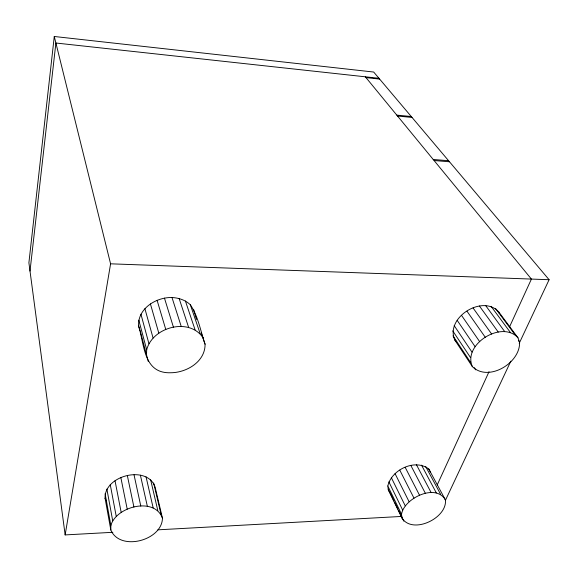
<?xml version="1.0" encoding="UTF-8"?>
<svg xmlns="http://www.w3.org/2000/svg" width="578" height="578" viewBox="0 0 578 578"><rect width="100%" height="100%" fill="white"/><g stroke="black" fill="none" stroke-linecap="round" stroke-linejoin="round"><path stroke-width="0.87" d="M105.08 498.229C104.105 475.456 147.361 464.517 155.114 487.124L162.454 518.206C162.035 540.618 119.921 551.723 110.817 529.983L105.08 498.229L106.092 500.7M110.817 529.983L110.868 525.424L105.109 493.699M519.571 342.154C520.547 362.926 488.424 382.419 472.37 366.625L454.778 339.987C444.952 317.784 482.608 294 498.735 311.903L517.975 337.805L519.571 342.154L518.502 340.709M138.619 326.093C137.427 308.638 156.204 297.085 171.991 297.511C178.739 297.865 185.444 300.033 190.364 304.816C198.268 316.426 200.53 331.093 205.074 344.235C205.262 361.684 186.622 372.673 170.806 372.752C143.517 373.713 144.644 345.456 138.619 326.093L140.122 330.818M146.465 355.81L146.689 349.784L138.799 320.154M519.232 343.274L549.1 279.716L373.691 72.04L54.274 36.486L28.9 262.759L65.148 534.917L112.847 532.302M30.005 271.053L55.893 43.018L378.98 78.297M65.148 534.917L110.586 263.814L54.274 36.486M387.824 486.004C391.371 469.784 415.011 458.361 428.782 469.018L445.436 499.956C447.365 518.134 412.519 534.874 401.934 518.018L388.264 489.768L387.824 486.004L401.537 514.254L401.934 518.018M401.537 514.254C404.015 498.287 435.942 482.905 445.436 499.956M472.37 366.625C462.436 344.351 502 319.815 517.975 337.805M146.689 349.784C152.628 326.613 190.393 316.925 203.586 338.607M110.868 525.424C116.229 506.4 154.709 496.567 162.454 518.206M437.228 484.906L489.01 371.741M509.651 326.635L531.413 279.073L365.339 76.809M445.335 500.541L510.808 361.199M157.852 529.831L401.746 516.429M110.586 263.814L549.1 279.716M433.218 159.477L448.586 160.713M434.092 160.54L449.482 161.775M397.556 116.041L412.027 117.428M396.804 115.123L411.254 116.518M365.997 77.604L379.645 79.092M454.778 339.987L456.418 341.591M495.577 308.515L514.788 334.424M491.09 306.318L510.222 332.234M485.585 305.459L504.58 331.425M479.429 306.022L498.243 332.054M473.071 307.973L491.683 334.091M466.959 311.174L485.347 337.386M461.533 315.386L479.704 341.706M457.169 320.32L475.145 346.735M454.178 325.609L471.988 352.11M452.747 330.891L470.434 357.464M474.22 367.622L475.694 369.841M452.957 335.789L470.571 362.413M388.264 489.768L389.76 492.283M425.719 466.583L440.631 494.335M421.514 465.124L436.339 492.918M428.782 469.018L430.502 472.255M416.442 464.755L431.152 492.608M410.864 465.507L425.43 493.431M405.178 467.335L419.57 495.324M399.774 470.109L414 498.171M395.049 473.628L409.108 501.755M391.328 477.638L405.243 505.829M388.864 481.864L402.664 510.092M390.128 492.918L394.037 500.981M394.817 502.593L397.946 509.045M398.726 510.663L403.805 521.146M498.735 311.903L499.276 313.341M195.169 315.248L196.628 319.511M201.289 333.152L205.074 344.235M190.364 304.816L200.19 333.701M185.408 300.994L195.089 329.865M179.144 298.494L188.623 327.386M171.991 297.511L181.225 326.462M164.463 298.125L173.422 327.162M157.093 300.307L165.77 329.446M150.41 303.898L158.82 333.166M144.89 308.645L153.076 338.036M140.938 314.201L148.936 343.715M193.688 309.685L194.959 314.454M140.375 331.606L148.25 361.387M153.64 482.97L160.966 514.052M150.555 479.437L157.808 510.54M146.039 476.785L153.17 507.925M140.403 475.21L147.376 506.407M134.031 474.827L140.801 506.097M127.362 475.672L133.915 507.036M120.874 477.703L127.211 509.153M115.029 480.766L121.17 512.303M110.254 484.646L116.221 516.262M106.872 489.06L112.703 520.749"/></g></svg>
